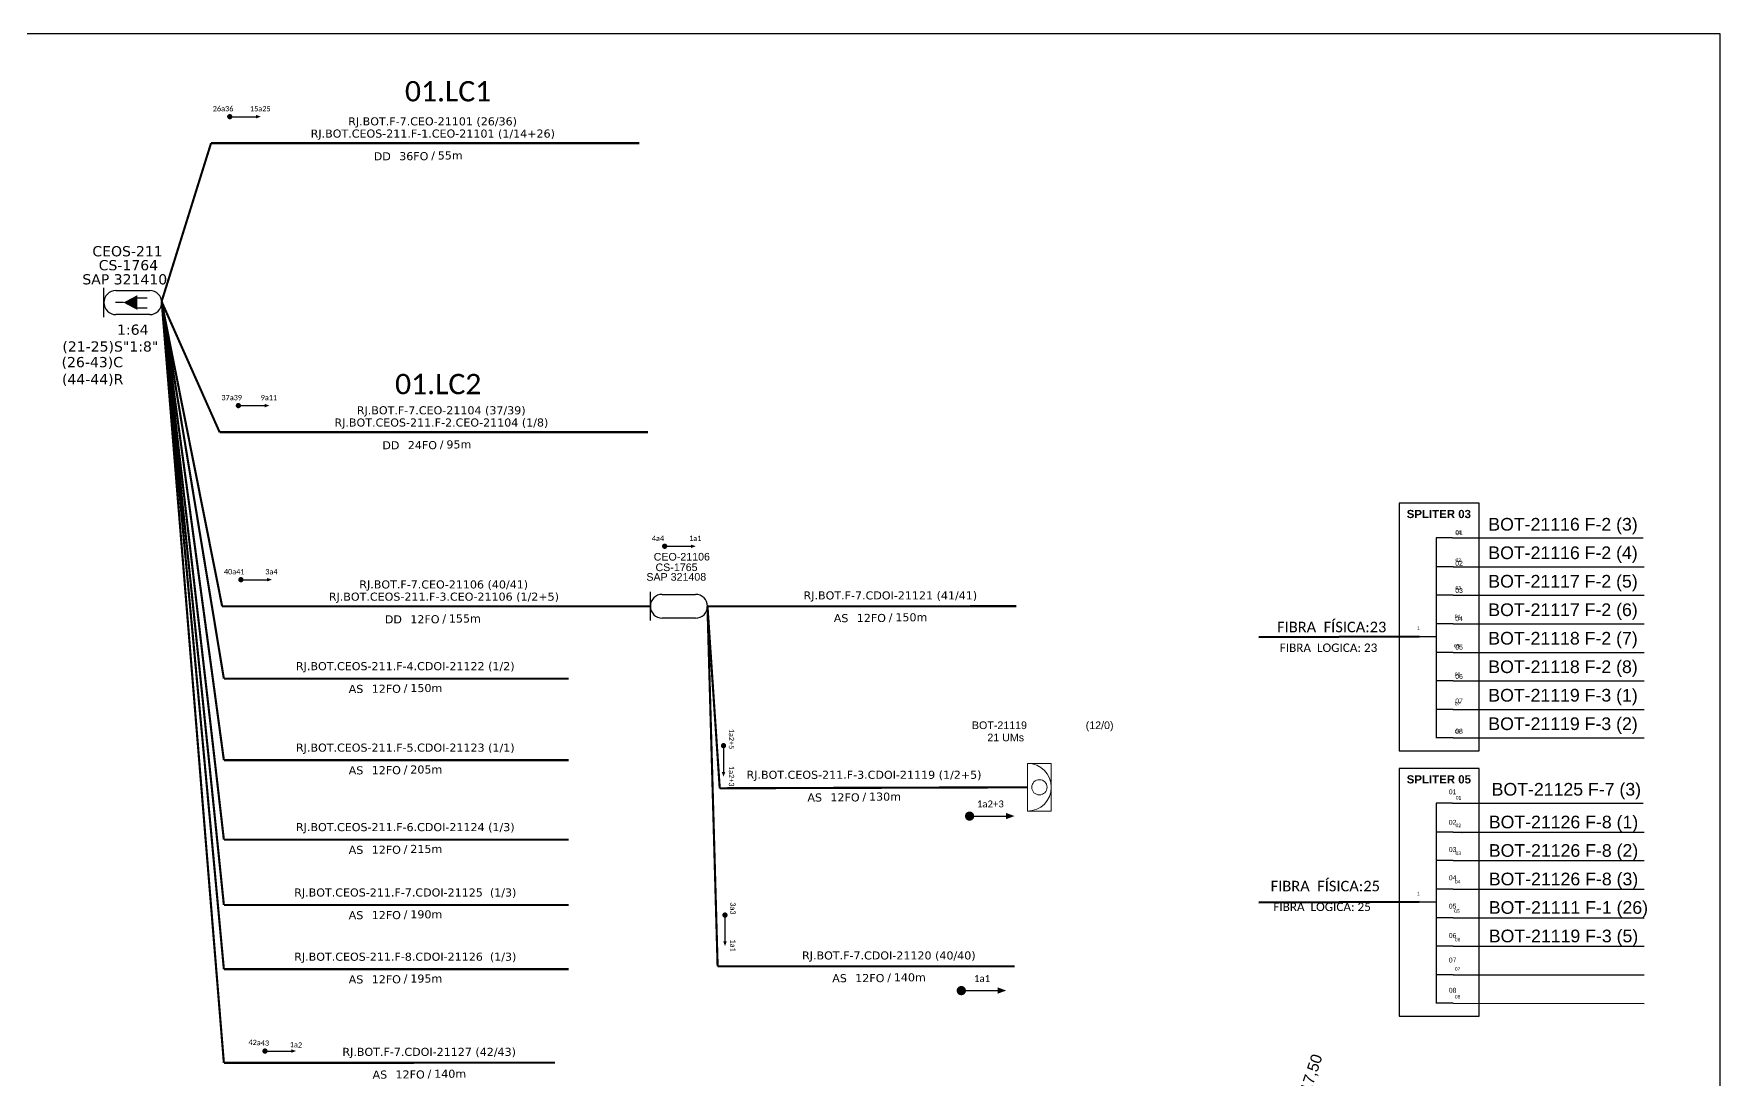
# Model space of a CAD drawing. Extents: x -89 to 749, y 705 to 1299.
# Drawn here: x 262 to 749.2, y 997 to 1299 of the extents above; entities that cross this region are included whole.
import ezdxf
from ezdxf.enums import TextEntityAlignment as Align

# ---------------------------------------------------------------- set-up
doc = ezdxf.new("R2010")
doc.units = 0
for name, color, linetype, lineweight in [("20.0-LEGENDA DOS CDO'S", 1, 'Continuous', 0), ('20.1-CDO_INTERIOR', 1, 'Continuous', 0), ('20.2-CDO_POSTE', 1, 'Continuous', 5), ('40.1-ETIQUETAS', 1, 'Continuous', 20)]:
    doc.layers.add(name, color=color, linetype=linetype, lineweight=lineweight)
for name, color, linetype in [('20.4-CEOS', 1, 'Continuous'), ('CAP a instalar', 1, 'Continuous'), ('METRAGEM', 92, 'Continuous'), ('SETA', 7, 'Continuous')]:
    doc.layers.add(name, color=color, linetype=linetype)
doc.styles.add('ARIAL', font='arial.ttf')
doc.styles.add('siredit', font='verdana.ttf')
doc.styles.get("Standard").update_dxf_attribs({"font": 'arial.ttf'})
doc.linetypes.add('FENCELINE1', pattern='A,0.25,-0.1,[133,ltypeshp.shx,S=0.1,R=0,X=-0.1,Y=0],-0.1,1', length=1.45)

# ---------------------------------------------------------------- blocks, each defined once
blk = doc.blocks.new('ETIQUETA_RS5F')
at = {"layer": '40.1-ETIQUETAS', "color": 0, "style": 'siredit'}
blk.add_text('/', height=1.5, dxfattribs=at).set_placement((1.58, -1.95), align=Align.MIDDLE_RIGHT)
for tag, p in [('ETIQUETA_R_PRIMARIA', (1.21, 4.1)), ('ETIQUETA_R_SECUNDARIA', (1.21, 2.1)), ('F_ATIVAS/F_MORTAS', (1.14, -4.24))]:
    blk.add_attdef(tag, text='', height=1.5, dxfattribs=at).set_placement(p, align=Align.MIDDLE_CENTER)
for tag, p in [('TIPO_CABO', (-6.58, -2.12)), ('CAP_CABO', (0.4, -2.09))]:
    blk.add_attdef(tag, text='', height=1.5, dxfattribs=at).set_placement(p, align=Align.MIDDLE_RIGHT)
blk.add_attdef('METROS', text='', height=1.5, dxfattribs=at).set_placement((2.14, -1.95), align=Align.MIDDLE_LEFT)
for tag, p in [('FUSÃO_1', (0.85, -8.39)), ('FUSÃO_2', (0.85, -10.6)), ('FUSÃO_3', (0.85, -12.93)), ('FUSÃO_4', (0.85, -15.14)), ('FUSÃO_5', (0.85, -17.16))]:
    blk.add_attdef(tag, text='', height=1.5, dxfattribs=at).set_placement(p, align=Align.CENTER)
blk = doc.blocks.new('CEOS_RP_CT_DRT')
at = {"layer": '20.4-CEOS', "color": 0}
for p, q in [((-4.54, 1.19), (-1.19, 1.19)), ((-1.19, -1.19), (-4.54, -1.19))]:
    blk.add_line(p, q, dxfattribs=at)
for points in [[(-5.73, -1.43), (-5.73, 1.44)], [(-3.79, 0), (-4.59, 0)], [(-2.47, 0.48), (-1.45, 0.48)], [(-2.47, -0.52), (-1.45, -0.52)]]:
    blk.add_lwpolyline(points, dxfattribs=at)
blk.add_lwpolyline([(-3.79, 0, 0, 1.47, 0), (-2.41, 0, 1.47, 1.47, 0)], format="xyseb", dxfattribs=at)
for centre, start, end in [((-4.54, 0), 90, 270), ((-1.19, 0), 270, 90)]:
    blk.add_arc(centre, 1.19, start, end, dxfattribs=at)
at = {"layer": '20.4-CEOS', "color": 7, "style": 'siredit'}
for tag, p in [('Nº_DA_CEOS', (-2.86, 5.6)), ('LOCAL', (-2.86, 4.24)), ('SAP', (-2.86, 2.78)), ('RACIO_SPLITAGEM', (-2.86, -1.88)), ('FIBRAS_SPLITTER', (-2.86, -3.58)), ('RESERVA_FINAIS', (-2.86, -6.39)), ('FIBRAS_TOP_C', (-2.86, -5.08))]:
    blk.add_attdef(tag, text='', height=1.01, dxfattribs=at).set_placement(p, align=Align.TOP_CENTER)
blk = doc.blocks.new('CDOE-TEXTO PADRÃO')
at = {"layer": "20.0-LEGENDA DOS CDO'S", "color": 0, "style": 'ARIAL'}
for tag, p in [('CDO_N', (0.49, 7.39)), ('CORDOALHA', (0.5, 4.33)), ('SAP', (0.51, 1.67)), ('SPLITER_1', (0.59, -0.91)), ('SPLITER_2', (0.6, -3.55)), ('(XX-XX_F)S', (0.54, -8.29)), ('(XX-XX_L)S', (0.55, -10.83)), ('UMS', (0.55, -13.15))]:
    blk.add_attdef(tag, p, '', height=1.7, rotation=0.118, dxfattribs=at)
blk.add_attdef('FIBRAS_UTILIZADAS', text='', height=1.7, rotation=0.118, dxfattribs=at).set_placement((19.77, 7.43), align=Align.CENTER)
blk = doc.blocks.new('CDOI_INT')
at = {"layer": '20.1-CDO_INTERIOR', "color": 0, "lineweight": 18}
blk.add_lwpolyline([(4.25, -4.25), (4.25, 4.25), (0, 4.25), (0, -4.25)], close=True, dxfattribs=at)
blk.add_circle((2.12, 0), 1.36, dxfattribs=at)
blk.add_arc((0, 0), 4.25, 270, 90, dxfattribs=at)
at = {"layer": "20.0-LEGENDA DOS CDO'S", "color": 0, "style": 'ARIAL'}
for tag, p in [('CDO_N', (-0.08, 10.38)), ('SURVEY', (-0.08, 8.2)), ('SPLITER_1', (21.18, 10.38)), ('SPLITER_2', (21.19, 8.68)), ('SAP', (-0.08, 6.23)), ('1:XX', (5.94, -2.22)), ('UMS', (5.94, -4.24))]:
    blk.add_attdef(tag, p, '', height=1.36, dxfattribs=at)
blk.add_attdef('FIBRAS_UTILIZADAS', text='', height=1.36, dxfattribs=at).set_placement((15.34, 10.38), align=Align.CENTER)

msp = doc.modelspace()

# ---------------------------------------------------------------- linework, layer by layer
at = {"color": 7, "linetype": 'Continuous'}
for p, q in [((667.15, 1153.43), (667.15, 1095.52)), ((671.84, 1153.43), (667.15, 1153.43)), ((672.07, 1145.05), (667.38, 1145.05)), ((672.07, 1136.8), (667.38, 1136.8)), ((672.07, 1128.5), (667.38, 1128.5)), ((662.28, 1124.86), (667.13, 1124.86)), ((672.07, 1120.28), (667.38, 1120.28)), ((672.07, 1112.06), (667.38, 1112.06)), ((672.07, 1103.81), (667.38, 1103.81)), ((672.07, 1095.57), (667.38, 1095.57)), ((667.15, 1076.77), (667.15, 1018.86)), ((671.84, 1076.77), (667.15, 1076.77)), ((672.07, 1068.39), (667.38, 1068.39)), ((672.07, 1060.14), (667.38, 1060.14)), ((662.28, 1048.2), (667.13, 1048.2)), ((672.07, 1051.84), (667.38, 1051.84)), ((672.07, 1043.62), (667.38, 1043.62)), ((672.07, 1035.4), (667.38, 1035.4)), ((672.07, 1027.15), (667.38, 1027.15)), ((672.07, 1018.91), (667.38, 1018.91))]:
    msp.add_line(p, q, dxfattribs=at)
at = {"color": 10, "linetype": 'Continuous'}
for p, q in [((671.84, 1153.43), (727, 1153.42)), ((672.07, 1145.05), (727.24, 1145.04)), ((672.07, 1136.81), (727.24, 1136.8)), ((672.07, 1128.52), (727.24, 1128.5)), ((672.07, 1120.3), (727.24, 1120.28)), ((672.07, 1112.08), (727.24, 1112.06)), ((672.07, 1103.82), (727.24, 1103.81)), ((672.07, 1095.57), (727.24, 1095.56)), ((671.84, 1076.77), (727, 1076.75)), ((672.07, 1068.39), (727.24, 1068.38)), ((672.07, 1060.15), (727.24, 1060.14)), ((672.07, 1051.86), (727.24, 1051.84)), ((672.07, 1043.64), (727.24, 1043.62)), ((672.07, 1035.42), (727.24, 1035.4)), ((672.07, 1027.16), (727.24, 1027.15)), ((672.07, 1018.91), (727.24, 1018.89))]:
    msp.add_line(p, q, dxfattribs=at)
at = {"color": 1, "linetype": 'Continuous', "lineweight": 60}
for p, q in [((662.28, 1124.86), (615.9, 1124.71)), ((662.28, 1048.2), (615.9, 1048.05))]:
    msp.add_line(p, q, dxfattribs=at)
msp.add_lwpolyline([(-89.32, 705.02), (749.25, 705.02), (749.25, 1299.02), (-89.32, 1299.02), (-89.32, 705.02)])
at = {"color": 7}
for points, const_width in [([(318.25, 1275.06, 1), (319.02, 1275.07, 1)], 0.762), ([(320.74, 1191.58, 1), (321.5, 1191.59, 1)], 0.762), ([(443.9, 1150.94, 1), (444.66, 1150.94, 1)], 0.762), ([(321.46, 1141.28, 1), (322.23, 1141.28, 1)], 0.762), ([(461.28, 1093.71, 1), (461.28, 1092.95, 1)], 0.762), ([(461.7, 1044.78, 1), (461.7, 1044.02, 1)], 0.762), ([(529.31, 1022.57, 1), (530.65, 1022.57, 1)], 1.33), ([(529.31, 1022.57, 1), (530.65, 1022.57, 1)], 1.33), ([(328.43, 1005.11, 1), (329.19, 1005.12, 1)], 0.762)]:
    msp.add_lwpolyline(points, format="xyb", close=True, dxfattribs=dict(at, const_width=const_width))
for points in [[(656.52, 1091.81), (679.56, 1091.81), (679.56, 1163.36), (656.52, 1163.36)], [(656.52, 1015.15), (679.56, 1015.15), (679.56, 1086.7), (656.52, 1086.7)]]:
    msp.add_lwpolyline(points, close=True, dxfattribs=at)
at = {"const_width": 1.33}
msp.add_lwpolyline([(531.71, 1072.98, 1), (533.04, 1072.98, 1)], format="xyb", close=True, dxfattribs=at)
msp.add_lwpolyline([(531.71, 1072.98, 1), (533.04, 1072.98, 1)], format="xyb", close=True, dxfattribs=at)
at = {"layer": '20.4-CEOS', "color": 5}
for p, q in [((440.14, 1129.47), (440.14, 1137.75)), ((443.58, 1137.04), (453.21, 1137.04)), ((453.21, 1130.17), (443.58, 1130.17))]:
    msp.add_line(p, q, dxfattribs=at)
for centre, start, end in [((443.58, 1133.61), 90, 270), ((453.21, 1133.61), 270, 90)]:
    msp.add_arc(centre, 3.44, start, end, dxfattribs=at)
at = {"layer": 'CAP a instalar', "color": 7, "ltscale": 5.3, "const_width": 0.622}
for points in [[(313.22, 1267.39), (298.94, 1221.64)], [(313.22, 1267.39), (436.93, 1267.39)], [(315.7, 1183.91), (298.94, 1221.64)], [(316.93, 1001.71), (298.99, 1221.36)], [(315.7, 1183.91), (439.42, 1183.91)], [(456.65, 1133.61), (545.83, 1133.62)], [(459.58, 1029.56), (456.65, 1133.61)], [(459.58, 1029.56), (545.39, 1029.59)]]:
    msp.add_lwpolyline(points, dxfattribs=at)
at = {"layer": 'CAP a instalar', "color": 5, "ltscale": 5.3, "const_width": 0.622}
for points in [[(316.43, 1133.61), (298.94, 1221.64)], [(316.43, 1133.61), (440.14, 1133.61)]]:
    msp.add_lwpolyline(points, dxfattribs=at)
at = {"layer": 'CAP a instalar', "color": 8, "ltscale": 5.3, "const_width": 0.622}
for points in [[(316.93, 1112.69), (298.99, 1221.36)], [(316.93, 1089.15), (298.99, 1221.36)], [(316.93, 1066.19), (298.99, 1221.36)], [(316.93, 1047.3), (298.99, 1221.36)], [(316.93, 1028.75), (298.99, 1221.36)], [(316.93, 1112.69), (416.57, 1112.69)], [(316.93, 1089.15), (416.57, 1089.15)], [(316.93, 1066.19), (416.57, 1066.19)], [(316.93, 1047.3), (416.57, 1047.3)], [(316.93, 1028.75), (416.57, 1028.75)]]:
    msp.add_lwpolyline(points, dxfattribs=at)
at = {"layer": 'CAP a instalar', "color": 7, "linetype": 'FENCELINE1', "ltscale": 5.3, "const_width": 0.622}
for points in [[(456.65, 1133.61), (545.83, 1133.62)], [(459.58, 1029.56), (545.39, 1029.59)], [(316.93, 1001.71), (412.59, 1001.74)]]:
    msp.add_lwpolyline(points, dxfattribs=at)
at = {"layer": 'CAP a instalar', "color": 1, "ltscale": 5.3, "const_width": 0.622}
for points in [[(460.19, 1081.03), (456.65, 1133.61)], [(460.19, 1081.03), (549.1, 1081.31)]]:
    msp.add_lwpolyline(points, dxfattribs=at)
at = {"layer": 'SETA', "color": 7}
for points in [[(318.63, 1275.06), (326.95, 1275.06)], [(321.12, 1191.58), (329.44, 1191.58)], [(444.28, 1150.94), (452.6, 1150.94)], [(321.85, 1141.28), (330.16, 1141.28)], [(461.28, 1093.33), (461.28, 1085.01)], [(461.7, 1044.4), (461.7, 1036.08)], [(529.98, 1022.57), (541.45, 1022.57)], [(529.98, 1022.57), (541.45, 1022.57)], [(328.81, 1005.11), (337.13, 1005.11)]]:
    msp.add_lwpolyline(points, dxfattribs=at)
at = {"layer": 'SETA'}
msp.add_lwpolyline([(532.38, 1072.98), (543.84, 1072.98)], dxfattribs=at)
msp.add_lwpolyline([(532.38, 1072.98), (543.84, 1072.98)], dxfattribs=at)
at = {"layer": 'SETA', "color": 7}
for points in [[(326.22, 1275.57), (327.62, 1275.07), (326.23, 1274.56)], [(328.71, 1192.09), (330.11, 1191.59), (328.72, 1191.08)], [(451.87, 1151.45), (453.27, 1150.95), (451.87, 1150.43)], [(329.43, 1141.79), (330.83, 1141.29), (329.44, 1140.77)], [(461.79, 1085.74), (461.29, 1084.34), (460.77, 1085.74)], [(462.21, 1036.81), (461.71, 1035.41), (461.19, 1036.81)], [(540.53, 1023.48), (542.97, 1022.59), (540.53, 1021.7)], [(540.53, 1023.48), (542.97, 1022.59), (540.53, 1021.7)], [(336.4, 1005.62), (337.8, 1005.12), (336.4, 1004.6)]]:
    msp.add_solid(points, dxfattribs=at)
at = {"layer": 'SETA'}
msp.add_solid([(542.92, 1073.89), (545.36, 1073), (542.92, 1072.11)], dxfattribs=at)
msp.add_solid([(542.92, 1073.89), (545.36, 1073), (542.92, 1072.11)], dxfattribs=at)

# ---------------------------------------------------------------- block references
at = {"layer": '20.2-CDO_POSTE', "color": 5}
ref = msp.add_blockref('CDOE-TEXTO PADRÃO', (440.97, 1140.31), dxfattribs=dict(at, xscale=1.296123027348718, yscale=1.296123027348718, zscale=1.296123027348718))
ref.add_attrib('CDO_N', 'CEO-21106', (441.11, 1146.8), dxfattribs={"layer": "20.0-LEGENDA DOS CDO'S", "color": 0, "height": 2.203, "rotation": 0.118, "style": 'ARIAL'})
ref = msp.add_blockref('CDOE-TEXTO PADRÃO', (441.5, 1137.27), dxfattribs=dict(at, xscale=1.296123027348718, yscale=1.296123027348718, zscale=1.296123027348718))
ref.add_attrib('CDO_N', 'CS-1765', (441.64, 1143.76), dxfattribs={"layer": "20.0-LEGENDA DOS CDO'S", "color": 0, "height": 2.203, "rotation": 0.118, "style": 'ARIAL'})
ref = msp.add_blockref('CDOE-TEXTO PADRÃO', (438.85, 1134.49), dxfattribs=dict(at, xscale=1.296123027348718, yscale=1.296123027348718, zscale=1.296123027348718))
ref.add_attrib('CDO_N', 'SAP 321408', (439, 1140.98), dxfattribs={"layer": "20.0-LEGENDA DOS CDO'S", "color": 0, "height": 2.203, "rotation": 0.118, "style": 'ARIAL'})
at = {"layer": '40.1-ETIQUETAS', "color": 7}
ref = msp.add_blockref('ETIQUETA_RS5F', (375.45, 1266.9), dxfattribs=dict(at, xscale=1.555347608236974, yscale=1.555347608236974, zscale=1.555347608236974))
ref.add_attrib('ETIQUETA_R_PRIMARIA', 'RJ.BOT.F-7.CEO-21101 (26/36)', dxfattribs={"color": 0, "height": 2.333, "style": 'siredit'}).set_placement((377.23, 1273.71), align=Align.MIDDLE_CENTER)
ref.add_attrib('ETIQUETA_R_SECUNDARIA', 'RJ.BOT.CEOS-211.F-1.CEO-21101 (1/14+26)', dxfattribs={"color": 0, "height": 2.333, "style": 'siredit'}).set_placement((377.29, 1270.18), align=Align.MIDDLE_CENTER)
ref.add_attrib('TIPO_CABO', 'DD', dxfattribs={"color": 0, "height": 2.333, "style": 'siredit'}).set_placement((365.16, 1263.61), align=Align.MIDDLE_RIGHT)
ref.add_attrib('CAP_CABO', '36FO', dxfattribs={"color": 0, "height": 2.333, "style": 'siredit'}).set_placement((376.02, 1263.65), align=Align.MIDDLE_RIGHT)
ref.add_attrib('METROS', '55m', dxfattribs={"color": 0, "height": 2.333, "style": 'siredit'}).set_placement((378.73, 1263.86), align=Align.MIDDLE_LEFT)
ref = msp.add_blockref('ETIQUETA_RS5F', (377.93, 1183.42), dxfattribs=dict(at, xscale=1.555347608236974, yscale=1.555347608236974, zscale=1.555347608236974))
ref.add_attrib('ETIQUETA_R_PRIMARIA', 'RJ.BOT.F-7.CEO-21104 (37/39)', dxfattribs={"color": 0, "height": 2.333, "style": 'siredit'}).set_placement((379.72, 1190.23), align=Align.MIDDLE_CENTER)
ref.add_attrib('ETIQUETA_R_SECUNDARIA', 'RJ.BOT.CEOS-211.F-2.CEO-21104 (1/8)', dxfattribs={"color": 0, "height": 2.333, "style": 'siredit'}).set_placement((379.77, 1186.7), align=Align.MIDDLE_CENTER)
ref.add_attrib('TIPO_CABO', 'DD', dxfattribs={"color": 0, "height": 2.333, "style": 'siredit'}).set_placement((367.64, 1180.13), align=Align.MIDDLE_RIGHT)
ref.add_attrib('CAP_CABO', '24FO', dxfattribs={"color": 0, "height": 2.333, "style": 'siredit'}).set_placement((378.5, 1180.17), align=Align.MIDDLE_RIGHT)
ref.add_attrib('METROS', '95m', dxfattribs={"color": 0, "height": 2.333, "style": 'siredit'}).set_placement((381.22, 1180.38), align=Align.MIDDLE_LEFT)
at = {"layer": '40.1-ETIQUETAS'}
ref = msp.add_blockref('ETIQUETA_RS5F', (378.66, 1133.12), dxfattribs=dict(at, xscale=1.555347608236974, yscale=1.555347608236974, zscale=1.555347608236974))
ref.add_attrib('ETIQUETA_R_PRIMARIA', 'RJ.BOT.F-7.CEO-21106 (40/41)', dxfattribs={"color": 0, "height": 2.333, "style": 'siredit'}).set_placement((380.44, 1139.92), align=Align.MIDDLE_CENTER)
ref.add_attrib('ETIQUETA_R_SECUNDARIA', 'RJ.BOT.CEOS-211.F-3.CEO-21106 (1/2+5)', dxfattribs={"color": 0, "height": 2.333, "style": 'siredit'}).set_placement((380.5, 1136.39), align=Align.MIDDLE_CENTER)
ref.add_attrib('TIPO_CABO', 'DD', dxfattribs={"color": 0, "height": 2.333, "style": 'siredit'}).set_placement((368.37, 1129.83), align=Align.MIDDLE_RIGHT)
ref.add_attrib('CAP_CABO', '12FO', dxfattribs={"color": 0, "height": 2.333, "style": 'siredit'}).set_placement((379.23, 1129.86), align=Align.MIDDLE_RIGHT)
ref.add_attrib('METROS', '155m', dxfattribs={"color": 0, "height": 2.333, "style": 'siredit'}).set_placement((381.94, 1130.08), align=Align.MIDDLE_LEFT)
at = {"layer": 'CAP a instalar', "color": 5, "linetype": 'FENCELINE1', "ltscale": 7}
ref = msp.add_blockref('CEOS_RP_CT_DRT', (298.99, 1221.36), dxfattribs=dict(at, xscale=2.921578633682062, yscale=2.921578633682062, zscale=2.921578633682062))
ref.add_attrib('Nº_DA_CEOS', 'CEOS-211', dxfattribs={"layer": '20.4-CEOS', "color": 7, "height": 2.95, "style": 'siredit'}).set_placement((289.1, 1237.66), align=Align.TOP_CENTER)
ref.add_attrib('LOCAL', 'CS-1764', dxfattribs={"layer": '20.4-CEOS', "color": 7, "height": 2.95, "style": 'siredit'}).set_placement((289.35, 1233.63), align=Align.TOP_CENTER)
ref.add_attrib('SAP', '  SAP 321410', dxfattribs={"layer": '20.4-CEOS', "color": 7, "height": 2.9498, "style": 'siredit'}).set_placement((287.01, 1229.55), align=Align.TOP_CENTER)
ref.add_attrib('RACIO_SPLITAGEM', '1:64', dxfattribs={"layer": '20.4-CEOS', "color": 7, "height": 2.95, "style": 'siredit'}).set_placement((290.62, 1215), align=Align.TOP_CENTER)
ref.add_attrib('FIBRAS_SPLITTER', '(21-25)S"1:8"', dxfattribs={"layer": '20.4-CEOS', "color": 7, "height": 2.9498, "style": 'siredit'}).set_placement((284.13, 1210.15), align=Align.TOP_CENTER)
ref.add_attrib('FIBRAS_TOP_C', '(26-43)C', dxfattribs={"layer": '20.4-CEOS', "color": 7, "height": 2.95, "style": 'siredit'}).set_placement((278.91, 1205.63), align=Align.TOP_CENTER)
ref.add_attrib('RESERVA_FINAIS', '(44-44)R', dxfattribs={"layer": '20.4-CEOS', "color": 7, "height": 2.95, "style": 'siredit'}).set_placement((279.02, 1200.7), align=Align.TOP_CENTER)
at = {"layer": 'CAP a instalar', "color": 7, "linetype": 'FENCELINE1', "ltscale": 5.3}
ref = msp.add_blockref('ETIQUETA_RS5F', (507.64, 1133.48), dxfattribs=dict(at, xscale=1.555347608238186, yscale=1.555347608238186, zscale=1.555347608238186))
ref.add_attrib('ETIQUETA_R_SECUNDARIA', 'RJ.BOT.F-7.CDOI-21121 (41/41)', dxfattribs={"layer": '40.1-ETIQUETAS', "color": 0, "height": 2.333, "style": 'siredit'}).set_placement((509.48, 1136.75), align=Align.MIDDLE_CENTER)
ref.add_attrib('TIPO_CABO', 'AS', dxfattribs={"layer": '40.1-ETIQUETAS', "color": 0, "height": 2.333, "style": 'siredit'}).set_placement((497.35, 1130.19), align=Align.MIDDLE_RIGHT)
ref.add_attrib('CAP_CABO', '12FO', dxfattribs={"layer": '40.1-ETIQUETAS', "color": 0, "height": 2.333, "style": 'siredit'}).set_placement((508.21, 1130.23), align=Align.MIDDLE_RIGHT)
ref.add_attrib('METROS', '150m', dxfattribs={"layer": '40.1-ETIQUETAS', "color": 0, "height": 2.333, "style": 'siredit'}).set_placement((510.93, 1130.44), align=Align.MIDDLE_LEFT)
at = {"layer": 'CAP a instalar', "color": 8, "linetype": 'FENCELINE1', "ltscale": 5.3}
ref = msp.add_blockref('ETIQUETA_RS5F', (367.5, 1113.03), dxfattribs=dict(at, xscale=1.555347608226834, yscale=1.555347608226834, zscale=1.555347608226834))
ref.add_attrib('ETIQUETA_R_SECUNDARIA', 'RJ.BOT.CEOS-211.F-4.CDOI-21122 (1/2)', dxfattribs={"layer": '40.1-ETIQUETAS', "color": 0, "height": 2.333, "style": 'siredit'}).set_placement((369.34, 1116.31), align=Align.MIDDLE_CENTER)
ref.add_attrib('TIPO_CABO', 'AS', dxfattribs={"layer": '40.1-ETIQUETAS', "color": 0, "height": 2.333, "style": 'siredit'}).set_placement((357.21, 1109.74), align=Align.MIDDLE_RIGHT)
ref.add_attrib('CAP_CABO', '12FO', dxfattribs={"layer": '40.1-ETIQUETAS', "color": 0, "height": 2.333, "style": 'siredit'}).set_placement((368.07, 1109.78), align=Align.MIDDLE_RIGHT)
ref.add_attrib('METROS', '150m ', dxfattribs={"layer": '40.1-ETIQUETAS', "color": 0, "height": 2.333, "style": 'siredit'}).set_placement((370.79, 1109.99), align=Align.MIDDLE_LEFT)
at = {"layer": 'CAP a instalar', "color": 1, "linetype": 'FENCELINE1', "ltscale": 5.3}
ref = msp.add_blockref('CDOI_INT', (549.1, 1081.31), dxfattribs=dict(at, xscale=1.62070883873627, yscale=1.62070883873627, zscale=1.62070883873627))
ref.add_attrib('CDO_N', 'BOT-21119', dxfattribs={"layer": "20.0-LEGENDA DOS CDO'S", "color": 0, "height": 2.205, "style": 'ARIAL'}).set_placement((548.96, 1098.13), align=Align.RIGHT)
ref.add_attrib('FIBRAS_UTILIZADAS', '(12/0)', dxfattribs={"layer": "20.0-LEGENDA DOS CDO'S", "color": 0, "height": 2.205, "style": 'ARIAL'}).set_placement((573.96, 1098.13), align=Align.RIGHT)
ref.add_attrib('SURVEY', '21 UMs ', dxfattribs={"layer": "20.0-LEGENDA DOS CDO'S", "color": 0, "height": 2.205, "style": 'ARIAL'}).set_placement((548.97, 1094.6), align=Align.RIGHT)
at = {"layer": 'CAP a instalar', "color": 8, "linetype": 'FENCELINE1', "ltscale": 5.3}
ref = msp.add_blockref('ETIQUETA_RS5F', (367.5, 1089.5), dxfattribs=dict(at, xscale=1.555347608226834, yscale=1.555347608226834, zscale=1.555347608226834))
ref.add_attrib('ETIQUETA_R_SECUNDARIA', 'RJ.BOT.CEOS-211.F-5.CDOI-21123 (1/1)', dxfattribs={"layer": '40.1-ETIQUETAS', "color": 0, "height": 2.333, "style": 'siredit'}).set_placement((369.34, 1092.77), align=Align.MIDDLE_CENTER)
ref.add_attrib('TIPO_CABO', 'AS', dxfattribs={"layer": '40.1-ETIQUETAS', "color": 0, "height": 2.333, "style": 'siredit'}).set_placement((357.21, 1086.21), align=Align.MIDDLE_RIGHT)
ref.add_attrib('CAP_CABO', '12FO', dxfattribs={"layer": '40.1-ETIQUETAS', "color": 0, "height": 2.333, "style": 'siredit'}).set_placement((368.07, 1086.25), align=Align.MIDDLE_RIGHT)
ref.add_attrib('METROS', '205m ', dxfattribs={"layer": '40.1-ETIQUETAS', "color": 0, "height": 2.333, "style": 'siredit'}).set_placement((370.79, 1086.46), align=Align.MIDDLE_LEFT)
at = {"layer": 'CAP a instalar', "color": 1, "linetype": 'FENCELINE1', "ltscale": 5.3}
ref = msp.add_blockref('ETIQUETA_RS5F', (500.03, 1081.66), dxfattribs=dict(at, xscale=1.555347608226834, yscale=1.555347608226834, zscale=1.555347608226834))
ref.add_attrib('ETIQUETA_R_SECUNDARIA', 'RJ.BOT.CEOS-211.F-3.CDOI-21119 (1/2+5)', dxfattribs={"layer": '40.1-ETIQUETAS', "color": 0, "height": 2.333, "style": 'siredit'}).set_placement((501.87, 1084.93), align=Align.MIDDLE_CENTER)
ref.add_attrib('TIPO_CABO', 'AS', dxfattribs={"layer": '40.1-ETIQUETAS', "color": 0, "height": 2.333, "style": 'siredit'}).set_placement((489.74, 1078.37), align=Align.MIDDLE_RIGHT)
ref.add_attrib('CAP_CABO', '12FO', dxfattribs={"layer": '40.1-ETIQUETAS', "color": 0, "height": 2.333, "style": 'siredit'}).set_placement((500.6, 1078.4), align=Align.MIDDLE_RIGHT)
ref.add_attrib('METROS', '130m ', dxfattribs={"layer": '40.1-ETIQUETAS', "color": 0, "height": 2.333, "style": 'siredit'}).set_placement((503.32, 1078.62), align=Align.MIDDLE_LEFT)
at = {"layer": 'CAP a instalar', "color": 8, "linetype": 'FENCELINE1', "ltscale": 5.3}
ref = msp.add_blockref('ETIQUETA_RS5F', (367.5, 1066.54), dxfattribs=dict(at, xscale=1.555347608226834, yscale=1.555347608226834, zscale=1.555347608226834))
ref.add_attrib('ETIQUETA_R_SECUNDARIA', 'RJ.BOT.CEOS-211.F-6.CDOI-21124 (1/3)', dxfattribs={"layer": '40.1-ETIQUETAS', "color": 0, "height": 2.333, "style": 'siredit'}).set_placement((369.34, 1069.81), align=Align.MIDDLE_CENTER)
ref.add_attrib('TIPO_CABO', 'AS', dxfattribs={"layer": '40.1-ETIQUETAS', "color": 0, "height": 2.333, "style": 'siredit'}).set_placement((357.21, 1063.25), align=Align.MIDDLE_RIGHT)
ref.add_attrib('CAP_CABO', '12FO', dxfattribs={"layer": '40.1-ETIQUETAS', "color": 0, "height": 2.333, "style": 'siredit'}).set_placement((368.07, 1063.28), align=Align.MIDDLE_RIGHT)
ref.add_attrib('METROS', '215m ', dxfattribs={"layer": '40.1-ETIQUETAS', "color": 0, "height": 2.333, "style": 'siredit'}).set_placement((370.79, 1063.5), align=Align.MIDDLE_LEFT)
ref = msp.add_blockref('ETIQUETA_RS5F', (367.5, 1047.65), dxfattribs=dict(at, xscale=1.555347608226834, yscale=1.555347608226834, zscale=1.555347608226834))
ref.add_attrib('ETIQUETA_R_SECUNDARIA', 'RJ.BOT.CEOS-211.F-7.CDOI-21125  (1/3)', dxfattribs={"layer": '40.1-ETIQUETAS', "color": 0, "height": 2.333, "style": 'siredit'}).set_placement((369.34, 1050.92), align=Align.MIDDLE_CENTER)
ref.add_attrib('TIPO_CABO', 'AS', dxfattribs={"layer": '40.1-ETIQUETAS', "color": 0, "height": 2.333, "style": 'siredit'}).set_placement((357.21, 1044.36), align=Align.MIDDLE_RIGHT)
ref.add_attrib('CAP_CABO', '12FO', dxfattribs={"layer": '40.1-ETIQUETAS', "color": 0, "height": 2.333, "style": 'siredit'}).set_placement((368.07, 1044.39), align=Align.MIDDLE_RIGHT)
ref.add_attrib('METROS', '190m ', dxfattribs={"layer": '40.1-ETIQUETAS', "color": 0, "height": 2.333, "style": 'siredit'}).set_placement((370.79, 1044.61), align=Align.MIDDLE_LEFT)
ref = msp.add_blockref('ETIQUETA_RS5F', (367.5, 1029.1), dxfattribs=dict(at, xscale=1.555347608226834, yscale=1.555347608226834, zscale=1.555347608226834))
ref.add_attrib('ETIQUETA_R_SECUNDARIA', 'RJ.BOT.CEOS-211.F-8.CDOI-21126  (1/3)', dxfattribs={"layer": '40.1-ETIQUETAS', "color": 0, "height": 2.333, "style": 'siredit'}).set_placement((369.34, 1032.37), align=Align.MIDDLE_CENTER)
ref.add_attrib('TIPO_CABO', 'AS', dxfattribs={"layer": '40.1-ETIQUETAS', "color": 0, "height": 2.333, "style": 'siredit'}).set_placement((357.21, 1025.81), align=Align.MIDDLE_RIGHT)
ref.add_attrib('CAP_CABO', '12FO', dxfattribs={"layer": '40.1-ETIQUETAS', "color": 0, "height": 2.333, "style": 'siredit'}).set_placement((368.07, 1025.84), align=Align.MIDDLE_RIGHT)
ref.add_attrib('METROS', '195m ', dxfattribs={"layer": '40.1-ETIQUETAS', "color": 0, "height": 2.333, "style": 'siredit'}).set_placement((370.79, 1026.06), align=Align.MIDDLE_LEFT)
at = {"layer": 'CAP a instalar', "color": 7, "linetype": 'FENCELINE1', "ltscale": 5.3}
ref = msp.add_blockref('ETIQUETA_RS5F', (507.2, 1029.45), dxfattribs=dict(at, xscale=1.555347608238186, yscale=1.555347608238186, zscale=1.555347608238186))
ref.add_attrib('ETIQUETA_R_SECUNDARIA', 'RJ.BOT.F-7.CDOI-21120 (40/40)', dxfattribs={"layer": '40.1-ETIQUETAS', "color": 0, "height": 2.333, "style": 'siredit'}).set_placement((509.04, 1032.73), align=Align.MIDDLE_CENTER)
ref.add_attrib('TIPO_CABO', 'AS', dxfattribs={"layer": '40.1-ETIQUETAS', "color": 0, "height": 2.333, "style": 'siredit'}).set_placement((496.91, 1026.16), align=Align.MIDDLE_RIGHT)
ref.add_attrib('CAP_CABO', '12FO', dxfattribs={"layer": '40.1-ETIQUETAS', "color": 0, "height": 2.333, "style": 'siredit'}).set_placement((507.77, 1026.2), align=Align.MIDDLE_RIGHT)
ref.add_attrib('METROS', '140m', dxfattribs={"layer": '40.1-ETIQUETAS', "color": 0, "height": 2.333, "style": 'siredit'}).set_placement((510.49, 1026.41), align=Align.MIDDLE_LEFT)
ref = msp.add_blockref('ETIQUETA_RS5F', (374.4, 1001.6), dxfattribs=dict(at, xscale=1.555347608238186, yscale=1.555347608238186, zscale=1.555347608238186))
ref.add_attrib('ETIQUETA_R_SECUNDARIA', 'RJ.BOT.F-7.CDOI-21127 (42/43)', dxfattribs={"layer": '40.1-ETIQUETAS', "color": 0, "height": 2.333, "style": 'siredit'}).set_placement((376.24, 1004.88), align=Align.MIDDLE_CENTER)
ref.add_attrib('TIPO_CABO', 'AS', dxfattribs={"layer": '40.1-ETIQUETAS', "color": 0, "height": 2.333, "style": 'siredit'}).set_placement((364.11, 998.31), align=Align.MIDDLE_RIGHT)
ref.add_attrib('CAP_CABO', '12FO', dxfattribs={"layer": '40.1-ETIQUETAS', "color": 0, "height": 2.333, "style": 'siredit'}).set_placement((374.97, 998.35), align=Align.MIDDLE_RIGHT)
ref.add_attrib('METROS', '140m', dxfattribs={"layer": '40.1-ETIQUETAS', "color": 0, "height": 2.333, "style": 'siredit'}).set_placement((377.69, 998.56), align=Align.MIDDLE_LEFT)

# ---------------------------------------------------------------- texts
at = {"color": 3, "char_height": 5.8651, "width": 526.2741, "attachment_point": 5}
for s, insert in [('{\\fCalibri|b0|i0|c0|p34;01.LC1}', (381.71, 1282.37)), ('{\\fCalibri|b0|i0|c0|p34;01.LC2}', (378.85, 1197.78))]:
    msp.add_mtext(s, dxfattribs=dict(at, insert=insert))
at = {"color": 5, "char_height": 1.5249, "width": 112.5729, "attachment_point": 5}
for s, insert, rotation in [('{\\fCalibri|b0|i0|c0|p34;\\C256;26a36}', (316.71, 1277.36), 359.9166), ('{\\fCalibri|b0|i0|c0|p34;\\C256;15a25}', (327.46, 1277.36), 359.9166), ('{\\fCalibri|b0|i0|c0|p34;\\C256;37a39}', (319.2, 1193.88), 359.9166), ('{\\fCalibri|b0|i0|c0|p34;\\C256;9a11}', (329.94, 1193.88), 359.9166), ('{\\fCalibri|b0|i0|c0|p34;\\C256;4a4}', (442.35, 1153.24), 359.9166), ('{\\fCalibri|b0|i0|c0|p34;\\C256;1a1}', (453.1, 1153.24), 359.9166), ('{\\fCalibri|b0|i0|c0|p34;\\C256;40a41}', (319.92, 1143.58), 359.9166), ('{\\fCalibri|b0|i0|c0|p34;\\C256;3a4}', (330.67, 1143.58), 359.9166), ('\\C256;\\fCalibri|b0|i0|c0|p34;1a2+5', (463.58, 1095.25), 269.9166), ('\\C256;\\fCalibri|b0|i0|c0|p34;1a2+3', (463.58, 1084.51), 269.9166), ('\\pxt37;{\\fCalibri|b0|i0|c0|p34;\\C256;42a43}', (327.02, 1007.52), 356.6714), ('{\\fCalibri|b0|i0|c0|p34;\\C256;1a2}', (337.75, 1006.91), 356.6714)]:
    msp.add_mtext(s, dxfattribs=dict(at, insert=insert, rotation=rotation))
at = {"attachment_point": 5}
for s, insert, char_height, width in [('\\C10;\\fArial|b1|i0|c0|p34;\\H1x;SPLITER 03', (667.94, 1160.25), 2.3673, 23.0422), ('{\\H0.5787x;\\C7;01 }', (673.78, 1154.85), 2.4387, 46.0844), ('\\C7;\\fArial|b0|i0|;\\H1.0273588255048;01 ', (673.63, 1154.95), 2.3673, 4.7474), ('{\\H0.5787x;\\C7;02 }', (673.78, 1146.04), 2.4387, 46.0844), ('\\C7;\\fArial|b0|i0|;\\H1.0273588255048;02 ', (673.56, 1146.95), 2.3673, 5.0114), ('{\\H0.5787x;\\C7;03 }', (673.78, 1138.15), 2.4387, 46.0844), ('\\C7;\\fArial|b0|i0|;\\H1.0273588255048;03 ', (673.56, 1138.89), 2.3673, 4.6084), ('\\C7;\\fArial|b0|i0|;\\H1.0273588255048;04 ', (673.36, 1130.7), 2.3673, 5.0114), ('{\\H0.5787x;\\C7;04}', (673.78, 1130.01), 2.4387, 46.0844), ('{\\fCalibri|b0|i0|c0|p34;\\C7;FIBRA  FÍSICA:23}', (636.99, 1127.6), 3.0482, 46.0844), ('\\C7;\\fArial|b0|i0|;\\H1.0273588255048;1', (662.06, 1127.29), 2.3673, 2.3448), ('{\\fCalibri|b0|i0|c0|p34;\\C7;FIBRA  LOGICA: 23}', (636.07, 1121.61), 2.4387, 46.0844), ('\\C7;\\fArial|b0|i0|;\\H1.0273588255048;05 ', (673.18, 1122.15), 2.3673, 6.1635), ('{\\H0.5787x;\\C7;05}', (673.78, 1121.8), 2.4387, 46.0844), ('\\C7;\\fArial|b0|i0|;\\H1.0273588255048;06 ', (673.36, 1113.96), 2.3673, 5.0114), ('{\\H0.5787x;\\C7;06 }', (673.78, 1113.33), 2.4387, 46.0844), ('{\\H0.5787x;\\C7;07}', (673.78, 1106.24), 2.4387, 46.0844), ('\\C7;\\fArial|b0|i0|;\\H1.0273588255048;07 ', (673.36, 1105.48), 2.3673, 5.0114), ('\\C7;\\fArial|b0|i0|;\\H1.0273588255048;08 ', (673.36, 1097.41), 2.3673, 5.0114), ('{\\H0.5787x;\\C7;08 }', (673.78, 1097.51), 2.4387, 46.0844), ('{\\fArial|b1|i0|c0|p34;\\C10;SPLITER 05}', (667.94, 1083.59), 2.3673, 23.0422), ('\\C7;\\fCalibri|b0|i0|c0|p34;1a2+3\\P', (538.37, 1076.49), 2.0002, 33.8149), ('{\\H0.5787x;\\C7;01 }', (671.92, 1079.99), 2.4387, 46.0844), ('\\C7;\\fArial|b0|i0|;\\H1.0273588255048;01 ', (673.63, 1078.29), 2.3673, 4.7474), ('{\\H0.5787x;\\C7;02 }', (671.92, 1071.18), 2.4387, 46.0844), ('\\C7;\\fArial|b0|i0|;\\H1.0273588255048;02 ', (673.56, 1070.29), 2.3673, 5.0114), ('{\\H0.5787x;\\C7;03 }', (671.92, 1063.3), 2.4387, 46.0844), ('\\C7;\\fArial|b0|i0|;\\H1.0273588255048;03 ', (673.56, 1062.23), 2.3673, 4.6084), ('{\\fCalibri|b0|i0|c0|p34;\\C7;FIBRA  FÍSICA:25}', (635.13, 1052.75), 3.0482, 46.0844), ('{\\H0.5787x;\\C7;04}', (671.92, 1055.16), 2.4387, 46.0844), ('\\C7;\\fArial|b0|i0|;\\H1.0273588255048;04 ', (673.36, 1054.04), 2.3673, 5.0114), ('{\\fCalibri|b0|i0|c0|p34;\\C7;FIBRA  LOGICA: 25}', (634.21, 1046.76), 2.4387, 46.0844), ('\\C7;\\fArial|b0|i0|;\\H1.0273588255048;1', (662.06, 1050.63), 2.3673, 2.3448), ('{\\H0.5787x;\\C7;05}', (671.92, 1046.95), 2.4387, 46.0844), ('\\C7;\\fArial|b0|i0|;\\H1.0273588255048;05 ', (673.18, 1045.49), 2.3673, 6.1635), ('{\\H0.5787x;\\C7;06 }', (671.92, 1038.47), 2.4387, 46.0844), ('\\C7;\\fArial|b0|i0|;\\H1.0273588255048;06 ', (673.36, 1037.3), 2.3673, 5.0114), ('{\\H0.5787x;\\C7;07}', (671.92, 1031.39), 2.4387, 46.0844), ('\\C7;\\fArial|b0|i0|;\\H1.0273588255048;07 ', (673.36, 1028.82), 2.3673, 5.0114), ('{\\H0.5787x;\\C7;08 }', (671.92, 1022.66), 2.4387, 46.0844), ('\\C7;\\fArial|b0|i0|;\\H1.0273588255048;08 ', (673.36, 1020.75), 2.3673, 5.0114)]:
    msp.add_mtext(s, dxfattribs=dict(at, insert=insert, char_height=char_height, width=width))
at = {"char_height": 3.6579, "attachment_point": 4, "line_spacing_factor": 1.35, "style": 'ARIAL'}
for s, insert, width in [('BOT-21116 F-2 (3)\\PBOT-21116 F-2 (4)\\PBOT-21117 F-2 (5)\\PBOT-21117 F-2 (6)\\PBOT-21118 F-2 (7)\\PBOT-21118 F-2 (8)\\PBOT-21119 F-3 (1) \\PBOT-21119 F-3 (2)', (682.24, 1127.94), 80.242), ('BOT-21125 F-7 (3)', (683.2, 1080.19), 64.982), ('BOT-21126 F-8 (1)\\PBOT-21126 F-8 (2)\\PBOT-21126 F-8 (3)\\PBOT-21111 F-1 (26)\\PBOT-21119 F-3 (5)', (682.38, 1054.27), 64.982)]:
    msp.add_mtext(s, dxfattribs=dict(at, insert=insert, width=width))
at = {"insert": (672.07, 1068.39), "char_height": 0.2667, "attachment_point": 1}
msp.add_mtext('RE-4313 F-1 (18)', dxfattribs=at)
at = {"color": 7, "char_height": 1.5249, "width": 112.5729, "attachment_point": 5, "rotation": 269.9166}
for s, insert in [('{\\fCalibri|b0|i0|c0|p34;\\C256;3a3}', (464, 1046.33)), ('{\\fCalibri|b0|i0|c0|p34;\\C256;1a1}', (464, 1035.58))]:
    msp.add_mtext(s, dxfattribs=dict(at, insert=insert))
at = {"color": 7, "insert": (535.98, 1026.08), "char_height": 2.0002, "width": 33.8149, "attachment_point": 5}
msp.add_mtext('{\\fCalibri|b0|i0|c0|p34;\\C7;1a1}', dxfattribs=at)
at = {"layer": 'METRAGEM', "style": 'ARIAL'}
msp.add_attdef('CL=17,50', text='(XX/YY)', height=3.214, rotation=71.6319, dxfattribs=at).set_placement((631.28, 994.25), align=Align.CENTER)

doc.saveas('drawing.dxf')
